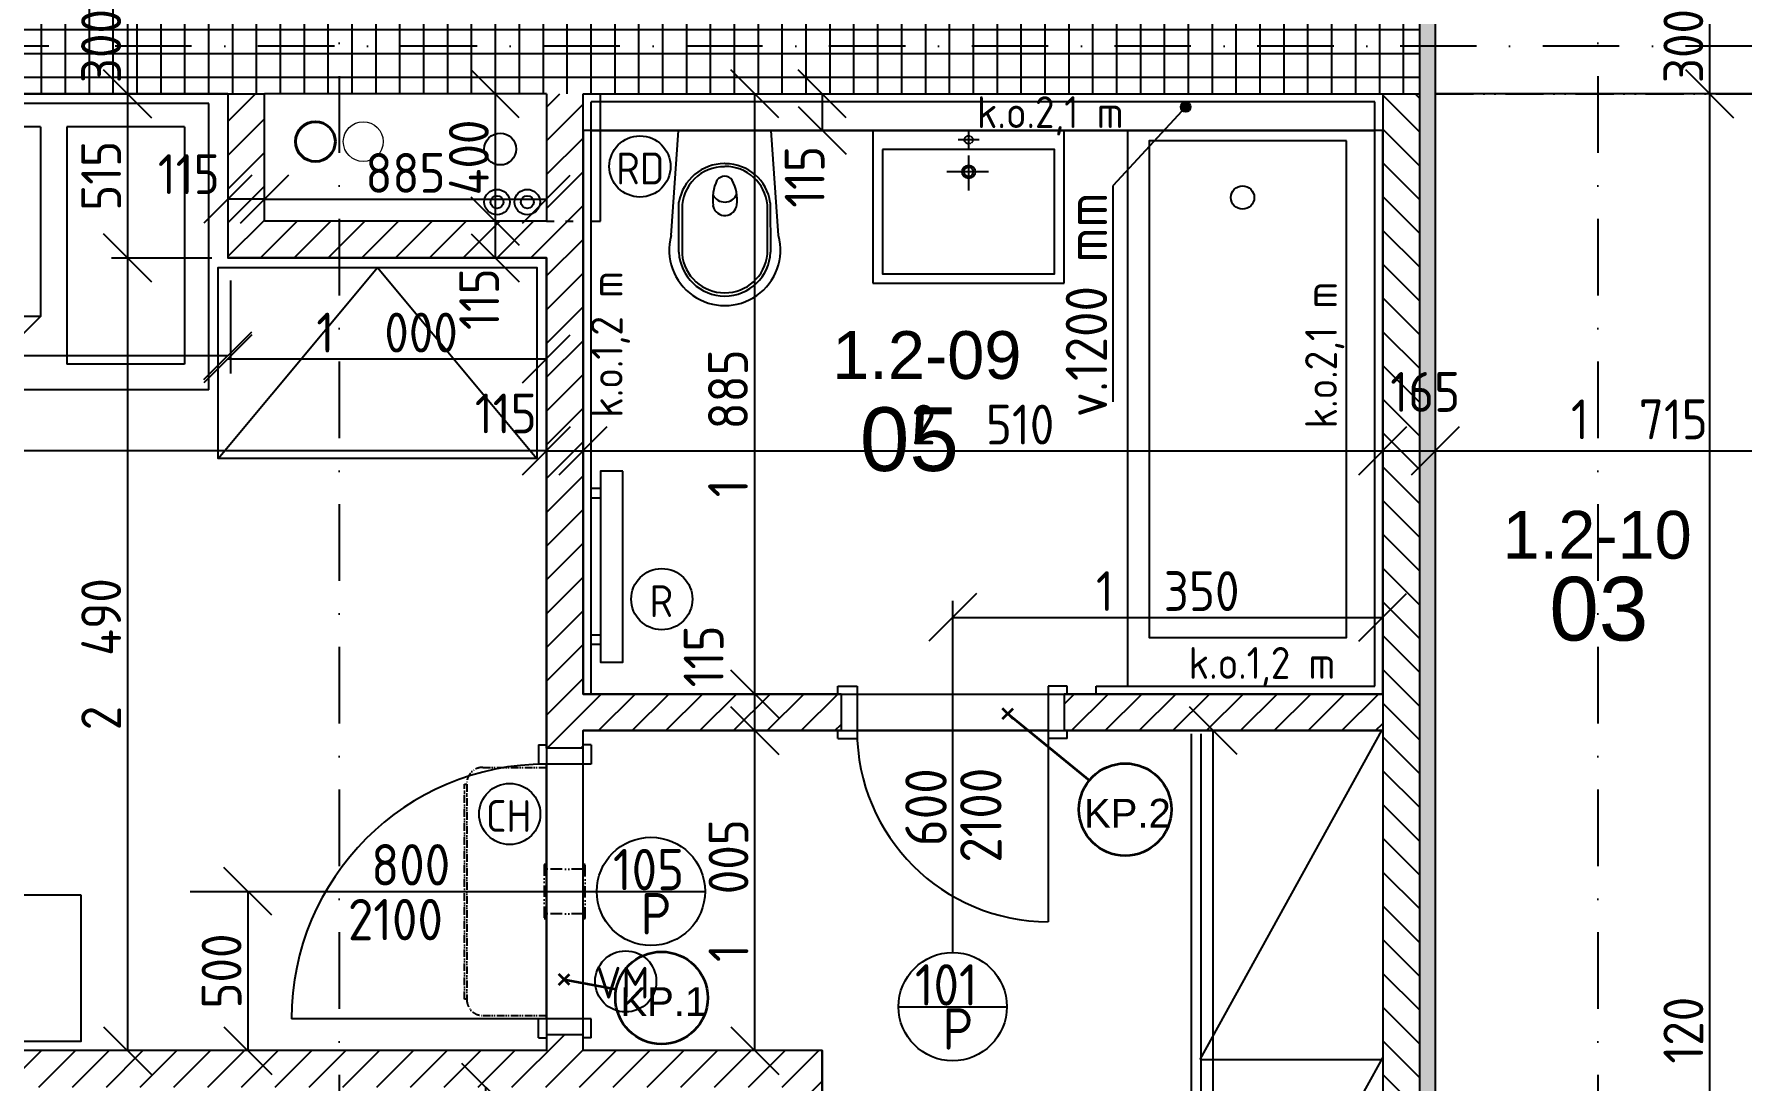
# Model space of a CAD drawing. Extents: x 4511820 to 5180432, y -1526536 to -944957.
# Drawn here: x 4984478 to 4989838, y -1322155 to -1318868 of the extents above; entities that cross this region are included whole.
import ezdxf

# ---------------------------------------------------------------- set-up
doc = ezdxf.new("R2010")
doc.units = 0
doc.header["$MEASUREMENT"] = 0
for name, pattern in [('ACAD_ISO03W100', [30, 12, -18]), ('ACAD_ISO12W100', [22, 12, -3, 0.5, -3, 0.5, -3]), ('BODKOCIARKOVANA_3', [5.6, 3, -1.3, 0, -1.3]), ('DASHED', [0.75, 0.5, -0.25])]:
    doc.linetypes.add(name, pattern=pattern)
doc.layers.get('0').update_dxf_attribs({"linetype": 'CONTINUOUS'})
doc.layers.get('Defpoints').update_dxf_attribs({"color": 61, "linetype": 'CONTINUOUS'})
for name, color, linetype in [('DVERE', 45, 'CONTINUOUS'), ('KÓTY', 4, 'CONTINUOUS'), ('MÚRY', 1, 'CONTINUOUS'), ('osi', 253, 'CONTINUOUS'), ('Plochy', 41, 'CONTINUOUS'), ('POPIS', 7, 'CONTINUOUS'), ('TENKÁ', 7, 'CONTINUOUS'), ('tzb', 153, 'CONTINUOUS'), ('Z-Kúrenie', 101, 'CONTINUOUS'), ('ZARIADENIE', 47, 'CONTINUOUS'), ('ZARIADOVACIE', 144, 'CONTINUOUS'), ('ZZ-chladenie', 133, 'CONTINUOUS'), ('zz-vetr', 52, 'CONTINUOUS'), ('ŠRAFY', 82, 'CONTINUOUS')]:
    doc.layers.add(name, color=color, linetype=linetype)
for name, color, linetype, lineweight in [('preklady', 74, 'CONTINUOUS', 35), ('zz-kanal-daždová', 136, 'CONTINUOUS', 40), ('zz-kanal-splaskova', 37, 'CONTINUOUS', 18)]:
    doc.layers.add(name, color=color, linetype=linetype, lineweight=lineweight)
doc.styles.add('ARIAL', font='arial.ttf')
doc.styles.add('STYLE1', font='isocp.shx')
doc.dimstyles.new('STANDARD-50', dxfattribs={"dimtxt": 125, "dimasz": 150, "dimexe": 10, "dimexo": 200, "dimgap": 20, "dimtad": 1, "dimdsep": 46, "dimlunit": 6, "dimtxsty": 'STYLE1', "dimblk1": 'OBLIQUE', "dimblk2": 'OBLIQUE', "dimsah": 1, "dimcen": 2.5, "dimse1": 1, "dimse2": 1, "dimadec": 0, "dimazin": 0, "dimtfac": 1, "dimtmove": 1, "dimatfit": 3, "dimldrblk": 'OBLIQUE', "dimfxl": 1, "dimtolj": 1, "dimtzin": 0, "dimarcsym": 0})
pattern_1 = [(45, (515270.5, 128041), (-53.0330086, 53.0330086), [])]

# ---------------------------------------------------------------- blocks, each defined once
blk = doc.blocks.new('JEDNOPOSTEL BEZ STOL')
at = {"layer": 'ZARIADENIE', "ltscale": 0.25}
for p, q in [((4459678.1, -1322230.2), (4457678.1, -1322230.2)), ((4457678.1, -1323130.2), (4457678.1, -1322230.2)), ((4459678.1, -1322230.2), (4459678.1, -1323130.2)), ((4459678.1, -1323130.2), (4457678.1, -1323130.2))]:
    blk.add_line(p, q, dxfattribs=at)
at = {"layer": 'ZARIADENIE', "color": 76, "ltscale": 0.25}
for p, q in [((4458999.7, -1322311.3), (4457739.6, -1322311.3)), ((4457739.6, -1323056.9), (4457739.6, -1322311.3)), ((4459149.7, -1322461.3), (4458999.7, -1322311.3)), ((4458999.7, -1322461.3), (4458999.7, -1322311.3)), ((4459601.7, -1322311.3), (4459232.3, -1322311.3)), ((4459232.3, -1323056.9), (4459232.3, -1322311.3)), ((4459601.7, -1323056.9), (4459601.7, -1322311.3)), ((4459149.7, -1322461.3), (4458999.7, -1322461.3)), ((4459149.7, -1323056.9), (4459149.7, -1322461.3)), ((4459149.7, -1323056.9), (4457739.6, -1323056.9)), ((4459601.7, -1323056.9), (4459232.3, -1323056.9))]:
    blk.add_line(p, q, dxfattribs=at)
blk = doc.blocks.new('SKRINA')
at = {"layer": 'ZARIADENIE'}
for p, q in [((4449069, -1324645.2), (4448469, -1324145.2)), ((4448469, -1325145.2), (4449069, -1324645.2))]:
    blk.add_line(p, q, dxfattribs=at)
blk.add_lwpolyline([(4448469, -1324145.2), (4448469, -1325145.2), (4449069, -1325145.2), (4449069, -1324145.2)], close=True, dxfattribs=at)
blk = doc.blocks.new('_OBLIQUE')
at = {"color": 0, "linetype": 'ByBlock'}
blk.add_line((-0.5, -0.5), (0.5, 0.5), dxfattribs=at)
blk = doc.blocks.new('*D22607')
at = {"layer": 'Defpoints', "color": 0}
for p in [(4984913.5, -1318755.2), (4984771, -1319055.2), (4984913.5, -1319055.2)]:
    blk.add_point(p, dxfattribs=at)
at = {"layer": 'KÓTY', "color": 0, "lineweight": -2}
blk.add_line((4984771, -1318755.2), (4984771, -1319055.2), dxfattribs=at)
at = {"layer": 'KÓTY', "color": 0, "linetype": 'ByBlock', "lineweight": -2, "xscale": 150, "yscale": 150, "zscale": 150}
for p, rotation in [((4984771, -1318755.2), 90), ((4984771, -1319055.2), 270)]:
    blk.add_blockref('_OBLIQUE', p, dxfattribs=dict(at, rotation=rotation))
at = {"layer": 'KÓTY', "color": 0, "insert": (4984688.5, -1318905.2), "char_height": 125, "attachment_point": 5, "rotation": 90, "style": 'STYLE1'}
blk.add_mtext('\\A1;300', dxfattribs=at)
blk = doc.blocks.new('*D22608')
at = {"layer": 'Defpoints', "color": 0}
for p in [(4984913.5, -1319055.2), (4984771, -1319570.2), (4985086, -1319570.2)]:
    blk.add_point(p, dxfattribs=at)
at = {"layer": 'KÓTY', "color": 0, "lineweight": -2}
blk.add_line((4984771, -1319055.2), (4984771, -1319570.2), dxfattribs=at)
at = {"layer": 'KÓTY', "color": 0, "linetype": 'ByBlock', "lineweight": -2, "xscale": 150, "yscale": 150, "zscale": 150}
for p, rotation in [((4984771, -1319055.2), 90), ((4984771, -1319570.2), 270)]:
    blk.add_blockref('_OBLIQUE', p, dxfattribs=dict(at, rotation=rotation))
at = {"layer": 'KÓTY', "color": 0, "insert": (4984688.5, -1319312.7), "char_height": 125, "attachment_point": 5, "rotation": 90, "style": 'STYLE1'}
blk.add_mtext('\\A1;515', dxfattribs=at)
blk = doc.blocks.new('*D22609')
at = {"layer": 'Defpoints', "color": 0}
for p in [(4985086, -1319570.2), (4984771, -1322060.2), (4985086, -1322060.2)]:
    blk.add_point(p, dxfattribs=at)
at = {"layer": 'KÓTY', "color": 0, "lineweight": -2}
blk.add_line((4984771, -1319570.2), (4984771, -1322060.2), dxfattribs=at)
at = {"layer": 'KÓTY', "color": 0, "linetype": 'ByBlock', "lineweight": -2, "xscale": 150, "yscale": 150, "zscale": 150}
for p, rotation in [((4984771, -1319570.2), 90), ((4984771, -1322060.2), 270)]:
    blk.add_blockref('_OBLIQUE', p, dxfattribs=dict(at, rotation=rotation))
at = {"layer": 'KÓTY', "color": 0, "insert": (4984688.5, -1320815.2), "char_height": 125, "attachment_point": 5, "rotation": 90, "style": 'STYLE1'}
blk.add_mtext('\\A1;2ﾠ490', dxfattribs=at)
blk = doc.blocks.new('*D22631')
at = {"layer": 'Defpoints', "color": 0}
for p in [(4987884, -1319055.2), (4986951.5, -1319170.2), (4987884, -1319170.2)]:
    blk.add_point(p, dxfattribs=at)
at = {"layer": 'KÓTY', "color": 0, "lineweight": -2}
blk.add_line((4986951.5, -1319055.2), (4986951.5, -1319170.2), dxfattribs=at)
at = {"layer": 'KÓTY', "color": 0, "linetype": 'ByBlock', "lineweight": -2, "xscale": 150, "yscale": 150, "zscale": 150}
for p, rotation in [((4986951.5, -1319055.2), 90), ((4986951.5, -1319170.2), 270)]:
    blk.add_blockref('_OBLIQUE', p, dxfattribs=dict(at, rotation=rotation))
at = {"layer": 'KÓTY', "color": 0, "insert": (4986896.5, -1319316), "char_height": 125, "attachment_point": 5, "rotation": 90, "style": 'STYLE1'}
blk.add_mtext('\\A1;115', dxfattribs=at)
blk = doc.blocks.new('*D22632')
at = {"layer": 'Defpoints', "color": 0}
for p in [(4985086, -1319570.2), (4986086, -1319570.2), (4986086, -1319887.5)]:
    blk.add_point(p, dxfattribs=at)
at = {"layer": 'KÓTY', "color": 0, "lineweight": -2}
blk.add_line((4985086, -1319887.5), (4986086, -1319887.5), dxfattribs=at)
at = {"layer": 'KÓTY', "color": 0, "linetype": 'ByBlock', "lineweight": -2, "xscale": 150, "yscale": 150, "zscale": 150, "rotation": 180}
blk.add_blockref('_OBLIQUE', (4985086, -1319887.5), dxfattribs=at)
at = {"layer": 'KÓTY', "color": 0, "linetype": 'ByBlock', "lineweight": -2, "xscale": 150, "yscale": 150, "zscale": 150}
blk.add_blockref('_OBLIQUE', (4986086, -1319887.5), dxfattribs=at)
at = {"layer": 'KÓTY', "color": 0, "insert": (4985586, -1319805), "char_height": 125, "attachment_point": 5, "style": 'STYLE1'}
blk.add_mtext('\\A1;1ﾠ000', dxfattribs=at)
blk = doc.blocks.new('*D22633')
at = {"layer": 'Defpoints', "color": 0}
for p in [(4980951, -1319570.2), (4986086, -1319570.2), (4980951, -1320176.5)]:
    blk.add_point(p, dxfattribs=at)
at = {"layer": 'KÓTY', "color": 0, "lineweight": -2}
blk.add_line((4986086, -1320176.5), (4980951, -1320176.5), dxfattribs=at)
at = {"layer": 'KÓTY', "color": 0, "linetype": 'ByBlock', "lineweight": -2, "xscale": 150, "yscale": 150, "zscale": 150, "rotation": 180}
blk.add_blockref('_OBLIQUE', (4980951, -1320176.5), dxfattribs=at)
at = {"layer": 'KÓTY', "color": 0, "linetype": 'ByBlock', "lineweight": -2, "xscale": 150, "yscale": 150, "zscale": 150}
blk.add_blockref('_OBLIQUE', (4986086, -1320176.5), dxfattribs=at)
at = {"layer": 'KÓTY', "color": 0, "insert": (4983518.5, -1320094), "char_height": 125, "attachment_point": 5, "style": 'STYLE1'}
blk.add_mtext('\\A1;5ﾠ135', dxfattribs=at)
blk = doc.blocks.new('*D22634')
at = {"layer": 'Defpoints', "color": 0}
for p in [(4986086, -1320176.5), (4986201, -1320176.5), (4986201, -1320176.5)]:
    blk.add_point(p, dxfattribs=at)
at = {"layer": 'KÓTY', "color": 0, "lineweight": -2}
blk.add_line((4986086, -1320176.5), (4986201, -1320176.5), dxfattribs=at)
at = {"layer": 'KÓTY', "color": 0, "linetype": 'ByBlock', "lineweight": -2, "xscale": 150, "yscale": 150, "zscale": 150, "rotation": 180}
blk.add_blockref('_OBLIQUE', (4986086, -1320176.5), dxfattribs=at)
at = {"layer": 'KÓTY', "color": 0, "linetype": 'ByBlock', "lineweight": -2, "xscale": 150, "yscale": 150, "zscale": 150}
blk.add_blockref('_OBLIQUE', (4986201, -1320176.5), dxfattribs=at)
at = {"layer": 'KÓTY', "color": 0, "insert": (4985958.5, -1320059), "char_height": 125, "attachment_point": 5, "style": 'STYLE1'}
blk.add_mtext('\\A1;115', dxfattribs=at)
blk = doc.blocks.new('*D22635')
at = {"layer": 'Defpoints', "color": 0}
for p in [(4986201, -1320176.5), (4988711, -1320176.5), (4988711, -1320176.5)]:
    blk.add_point(p, dxfattribs=at)
at = {"layer": 'KÓTY', "color": 0, "lineweight": -2}
blk.add_line((4986201, -1320176.5), (4988711, -1320176.5), dxfattribs=at)
at = {"layer": 'KÓTY', "color": 0, "linetype": 'ByBlock', "lineweight": -2, "xscale": 150, "yscale": 150, "zscale": 150, "rotation": 180}
blk.add_blockref('_OBLIQUE', (4986201, -1320176.5), dxfattribs=at)
at = {"layer": 'KÓTY', "color": 0, "linetype": 'ByBlock', "lineweight": -2, "xscale": 150, "yscale": 150, "zscale": 150}
blk.add_blockref('_OBLIQUE', (4988711, -1320176.5), dxfattribs=at)
at = {"layer": 'KÓTY', "color": 0, "insert": (4987456, -1320094), "char_height": 125, "attachment_point": 5, "style": 'STYLE1'}
blk.add_mtext('\\A1;2ﾠ510', dxfattribs=at)
blk = doc.blocks.new('*D22636')
at = {"layer": 'Defpoints', "color": 0}
for p in [(4988711, -1320176.5), (4988876, -1320176.5), (4988876, -1320176.5)]:
    blk.add_point(p, dxfattribs=at)
at = {"layer": 'KÓTY', "color": 0, "lineweight": -2}
blk.add_line((4988711, -1320176.5), (4988876, -1320176.5), dxfattribs=at)
at = {"layer": 'KÓTY', "color": 0, "linetype": 'ByBlock', "lineweight": -2, "xscale": 150, "yscale": 150, "zscale": 150, "rotation": 180}
blk.add_blockref('_OBLIQUE', (4988711, -1320176.5), dxfattribs=at)
at = {"layer": 'KÓTY', "color": 0, "linetype": 'ByBlock', "lineweight": -2, "xscale": 150, "yscale": 150, "zscale": 150}
blk.add_blockref('_OBLIQUE', (4988876, -1320176.5), dxfattribs=at)
at = {"layer": 'KÓTY', "color": 0, "insert": (4988844.3, -1319991.5), "char_height": 125, "attachment_point": 5, "style": 'STYLE1'}
blk.add_mtext('\\A1;165', dxfattribs=at)
blk = doc.blocks.new('*D22637')
at = {"layer": 'Defpoints', "color": 0}
for p in [(4988876, -1320176.5), (4990591, -1320176.5), (4990591, -1320176.5)]:
    blk.add_point(p, dxfattribs=at)
at = {"layer": 'KÓTY', "color": 0, "lineweight": -2}
blk.add_line((4988876, -1320176.5), (4990591, -1320176.5), dxfattribs=at)
at = {"layer": 'KÓTY', "color": 0, "linetype": 'ByBlock', "lineweight": -2, "xscale": 150, "yscale": 150, "zscale": 150, "rotation": 180}
blk.add_blockref('_OBLIQUE', (4988876, -1320176.5), dxfattribs=at)
at = {"layer": 'KÓTY', "color": 0, "linetype": 'ByBlock', "lineweight": -2, "xscale": 150, "yscale": 150, "zscale": 150}
blk.add_blockref('_OBLIQUE', (4990591, -1320176.5), dxfattribs=at)
at = {"layer": 'KÓTY', "color": 0, "insert": (4989516.5, -1320077.5), "char_height": 125, "attachment_point": 5, "style": 'STYLE1'}
blk.add_mtext('\\A1;1ﾠ715', dxfattribs=at)
blk = doc.blocks.new('*D22641')
at = {"layer": 'Defpoints', "color": 0}
for p in [(4985086, -1319312.7), (4980951, -1319585.2), (4985086, -1319877.5)]:
    blk.add_point(p, dxfattribs=at)
at = {"layer": 'KÓTY', "color": 0, "lineweight": -2}
blk.add_line((4980951, -1319877.5), (4985086, -1319877.5), dxfattribs=at)
at = {"layer": 'KÓTY', "color": 0, "linetype": 'ByBlock', "lineweight": -2, "xscale": 150, "yscale": 150, "zscale": 150, "rotation": 180}
blk.add_blockref('_OBLIQUE', (4980951, -1319877.5), dxfattribs=at)
at = {"layer": 'KÓTY', "color": 0, "linetype": 'ByBlock', "lineweight": -2, "xscale": 150, "yscale": 150, "zscale": 150}
blk.add_blockref('_OBLIQUE', (4985086, -1319877.5), dxfattribs=at)
at = {"layer": 'KÓTY', "color": 0, "insert": (4983018.5, -1319795), "char_height": 125, "attachment_point": 5, "style": 'STYLE1'}
blk.add_mtext('\\A1;4ﾠ135', dxfattribs=at)
blk = doc.blocks.new('*D22642')
at = {"layer": 'Defpoints', "color": 0}
for p in [(4987361, -1320647.5), (4988711, -1320647.5), (4988711, -1320699.5)]:
    blk.add_point(p, dxfattribs=at)
at = {"layer": 'KÓTY', "color": 0, "lineweight": -2}
blk.add_line((4987361, -1320699.5), (4988711, -1320699.5), dxfattribs=at)
at = {"layer": 'KÓTY', "color": 0, "linetype": 'ByBlock', "lineweight": -2, "xscale": 150, "yscale": 150, "zscale": 150, "rotation": 180}
blk.add_blockref('_OBLIQUE', (4987361, -1320699.5), dxfattribs=at)
at = {"layer": 'KÓTY', "color": 0, "linetype": 'ByBlock', "lineweight": -2, "xscale": 150, "yscale": 150, "zscale": 150}
blk.add_blockref('_OBLIQUE', (4988711, -1320699.5), dxfattribs=at)
at = {"layer": 'KÓTY', "color": 0, "insert": (4988036, -1320617), "char_height": 125, "attachment_point": 5, "style": 'STYLE1'}
blk.add_mtext('\\A1;1ﾠ350', dxfattribs=at)
blk = doc.blocks.new('*D22643')
at = {"layer": 'Defpoints', "color": 0}
for p in [(4986584, -1321560.2), (4984998, -1322060.2), (4985149, -1322060.2)]:
    blk.add_point(p, dxfattribs=at)
at = {"layer": 'KÓTY', "color": 0, "lineweight": -2}
blk.add_line((4985149, -1321560.2), (4985149, -1322060.2), dxfattribs=at)
at = {"layer": 'KÓTY', "color": 0, "linetype": 'ByBlock', "lineweight": -2, "xscale": 150, "yscale": 150, "zscale": 150}
for p, rotation in [((4985149, -1321560.2), 90), ((4985149, -1322060.2), 270)]:
    blk.add_blockref('_OBLIQUE', p, dxfattribs=dict(at, rotation=rotation))
at = {"layer": 'KÓTY', "color": 0, "insert": (4985066.5, -1321810.2), "char_height": 125, "attachment_point": 5, "rotation": 90, "style": 'STYLE1'}
blk.add_mtext('\\A1;500', dxfattribs=at)
blk = doc.blocks.new('*D22644')
at = {"layer": 'Defpoints', "color": 0}
for p in [(4986740, -1321055.2), (4986951, -1321055.2), (4986951, -1322060.2)]:
    blk.add_point(p, dxfattribs=at)
at = {"layer": 'KÓTY', "color": 0, "lineweight": -2}
blk.add_line((4986740, -1322060.2), (4986740, -1321055.2), dxfattribs=at)
at = {"layer": 'KÓTY', "color": 0, "linetype": 'ByBlock', "lineweight": -2, "xscale": 150, "yscale": 150, "zscale": 150}
for p, rotation in [((4986740, -1321055.2), 90), ((4986740, -1322060.2), 270)]:
    blk.add_blockref('_OBLIQUE', p, dxfattribs=dict(at, rotation=rotation))
at = {"layer": 'KÓTY', "color": 0, "insert": (4986657.5, -1321557.7), "char_height": 125, "attachment_point": 5, "rotation": 90, "style": 'STYLE1'}
blk.add_mtext('\\A1;1ﾠ005', dxfattribs=at)
blk = doc.blocks.new('*D22645')
at = {"layer": 'Defpoints', "color": 0}
for p in [(4986740, -1320940.2), (4986740, -1320940.2), (4986740, -1321055.2)]:
    blk.add_point(p, dxfattribs=at)
at = {"layer": 'KÓTY', "color": 0, "lineweight": -2}
blk.add_line((4986740, -1321055.2), (4986740, -1320940.2), dxfattribs=at)
at = {"layer": 'KÓTY', "color": 0, "linetype": 'ByBlock', "lineweight": -2, "xscale": 150, "yscale": 150, "zscale": 150}
for p, rotation in [((4986740, -1320940.2), 90), ((4986740, -1321055.2), 270)]:
    blk.add_blockref('_OBLIQUE', p, dxfattribs=dict(at, rotation=rotation))
at = {"layer": 'KÓTY', "color": 0, "insert": (4986579.5, -1320822), "char_height": 125, "attachment_point": 5, "rotation": 90, "style": 'STYLE1'}
blk.add_mtext('\\A1;115', dxfattribs=at)
blk = doc.blocks.new('*D22646')
at = {"layer": 'Defpoints', "color": 0}
for p in [(4986201, -1319055.2), (4986740, -1319055.2), (4986201, -1320940.2)]:
    blk.add_point(p, dxfattribs=at)
at = {"layer": 'KÓTY', "color": 0, "lineweight": -2}
blk.add_line((4986740, -1320940.2), (4986740, -1319055.2), dxfattribs=at)
at = {"layer": 'KÓTY', "color": 0, "linetype": 'ByBlock', "lineweight": -2, "xscale": 150, "yscale": 150, "zscale": 150}
for p, rotation in [((4986740, -1319055.2), 90), ((4986740, -1320940.2), 270)]:
    blk.add_blockref('_OBLIQUE', p, dxfattribs=dict(at, rotation=rotation))
at = {"layer": 'KÓTY', "color": 0, "insert": (4986656, -1320090), "char_height": 125, "attachment_point": 5, "rotation": 90, "style": 'STYLE1'}
blk.add_mtext('\\A1;1ﾠ885', dxfattribs=at)
blk = doc.blocks.new('*D22648')
at = {"layer": 'Defpoints', "color": 0}
for p in [(4985748, -1322175.2), (4985896, -1322175.2), (4985748, -1323225.2)]:
    blk.add_point(p, dxfattribs=at)
at = {"layer": 'KÓTY', "color": 0, "lineweight": -2}
blk.add_line((4985896, -1323225.2), (4985896, -1322175.2), dxfattribs=at)
at = {"layer": 'KÓTY', "color": 0, "linetype": 'ByBlock', "lineweight": -2, "xscale": 150, "yscale": 150, "zscale": 150}
for p, rotation in [((4985896, -1322175.2), 90), ((4985896, -1323225.2), 270)]:
    blk.add_blockref('_OBLIQUE', p, dxfattribs=dict(at, rotation=rotation))
at = {"layer": 'KÓTY', "color": 0, "insert": (4985813.5, -1322700.2), "char_height": 125, "attachment_point": 5, "rotation": 90, "style": 'STYLE1'}
blk.add_mtext('\\A1;1ﾠ050', dxfattribs=at)
blk = doc.blocks.new('*D22658')
at = {"layer": 'Defpoints', "color": 0}
for p in [(4989737, -1318755.2), (4989737, -1319055.2), (4989737, -1319055.2)]:
    blk.add_point(p, dxfattribs=at)
at = {"layer": 'KÓTY', "color": 0, "lineweight": -2}
blk.add_line((4989737, -1318755.2), (4989737, -1319055.2), dxfattribs=at)
at = {"layer": 'KÓTY', "color": 0, "linetype": 'ByBlock', "lineweight": -2, "xscale": 150, "yscale": 150, "zscale": 150}
for p, rotation in [((4989737, -1318755.2), 90), ((4989737, -1319055.2), 270)]:
    blk.add_blockref('_OBLIQUE', p, dxfattribs=dict(at, rotation=rotation))
at = {"layer": 'KÓTY', "color": 0, "insert": (4989654.5, -1318905.2), "char_height": 125, "attachment_point": 5, "rotation": 90, "style": 'STYLE1'}
blk.add_mtext('\\A1;300', dxfattribs=at)
blk = doc.blocks.new('*D22659')
at = {"layer": 'Defpoints', "color": 0}
for p in [(4988876, -1319055.2), (4988876, -1325175.2), (4989737, -1325175.2)]:
    blk.add_point(p, dxfattribs=at)
at = {"layer": 'KÓTY', "color": 0, "lineweight": -2}
blk.add_line((4989737, -1319055.2), (4989737, -1325175.2), dxfattribs=at)
at = {"layer": 'KÓTY', "color": 0, "linetype": 'ByBlock', "lineweight": -2, "xscale": 150, "yscale": 150, "zscale": 150}
for p, rotation in [((4989737, -1319055.2), 90), ((4989737, -1325175.2), 270)]:
    blk.add_blockref('_OBLIQUE', p, dxfattribs=dict(at, rotation=rotation))
at = {"layer": 'KÓTY', "color": 0, "insert": (4989654.5, -1322115.2), "char_height": 125, "attachment_point": 5, "rotation": 90, "style": 'STYLE1'}
blk.add_mtext('\\A1;6ﾠ120', dxfattribs=at)
blk = doc.blocks.new('*D22687')
at = {"layer": 'Defpoints', "color": 0}
for p in [(4985201, -1319055.2), (4986086, -1319055.2), (4986086, -1319386)]:
    blk.add_point(p, dxfattribs=at)
at = {"layer": 'KÓTY', "color": 0, "lineweight": -2}
blk.add_line((4985201, -1319386), (4986086, -1319386), dxfattribs=at)
at = {"layer": 'KÓTY', "color": 0, "linetype": 'ByBlock', "lineweight": -2, "xscale": 150, "yscale": 150, "zscale": 150, "rotation": 180}
blk.add_blockref('_OBLIQUE', (4985201, -1319386), dxfattribs=at)
at = {"layer": 'KÓTY', "color": 0, "linetype": 'ByBlock', "lineweight": -2, "xscale": 150, "yscale": 150, "zscale": 150}
blk.add_blockref('_OBLIQUE', (4986086, -1319386), dxfattribs=at)
at = {"layer": 'KÓTY', "color": 0, "insert": (4985643.5, -1319303.5), "char_height": 125, "attachment_point": 5, "style": 'STYLE1'}
blk.add_mtext('\\A1;885', dxfattribs=at)
blk = doc.blocks.new('*D22688')
at = {"layer": 'Defpoints', "color": 0}
for p in [(4985086, -1319386), (4985086, -1319386), (4985201, -1319386)]:
    blk.add_point(p, dxfattribs=at)
at = {"layer": 'KÓTY', "color": 0, "lineweight": -2}
blk.add_line((4985201, -1319386), (4985086, -1319386), dxfattribs=at)
at = {"layer": 'KÓTY', "color": 0, "linetype": 'ByBlock', "lineweight": -2, "xscale": 150, "yscale": 150, "zscale": 150, "rotation": 180}
blk.add_blockref('_OBLIQUE', (4985086, -1319386), dxfattribs=at)
at = {"layer": 'KÓTY', "color": 0, "linetype": 'ByBlock', "lineweight": -2, "xscale": 150, "yscale": 150, "zscale": 150}
blk.add_blockref('_OBLIQUE', (4985201, -1319386), dxfattribs=at)
at = {"layer": 'KÓTY', "color": 0, "insert": (4984963.5, -1319307.5), "char_height": 125, "attachment_point": 5, "style": 'STYLE1'}
blk.add_mtext('\\A1;115', dxfattribs=at)
blk = doc.blocks.new('*D22689')
at = {"layer": 'Defpoints', "color": 0}
for p in [(4986086, -1319055.2), (4985925, -1319455.2), (4986086, -1319455.2)]:
    blk.add_point(p, dxfattribs=at)
at = {"layer": 'KÓTY', "color": 0, "lineweight": -2}
blk.add_line((4985925, -1319055.2), (4985925, -1319455.2), dxfattribs=at)
at = {"layer": 'KÓTY', "color": 0, "linetype": 'ByBlock', "lineweight": -2, "xscale": 150, "yscale": 150, "zscale": 150}
for p, rotation in [((4985925, -1319055.2), 90), ((4985925, -1319455.2), 270)]:
    blk.add_blockref('_OBLIQUE', p, dxfattribs=dict(at, rotation=rotation))
at = {"layer": 'KÓTY', "color": 0, "insert": (4985842.5, -1319255.2), "char_height": 125, "attachment_point": 5, "rotation": 90, "style": 'STYLE1'}
blk.add_mtext('\\A1;400', dxfattribs=at)
blk = doc.blocks.new('*D22690')
at = {"layer": 'Defpoints', "color": 0}
for p in [(4986086, -1319455.2), (4985925, -1319570.2), (4986086, -1319570.2)]:
    blk.add_point(p, dxfattribs=at)
at = {"layer": 'KÓTY', "color": 0, "lineweight": -2}
blk.add_line((4985925, -1319455.2), (4985925, -1319570.2), dxfattribs=at)
at = {"layer": 'KÓTY', "color": 0, "linetype": 'ByBlock', "lineweight": -2, "xscale": 150, "yscale": 150, "zscale": 150}
for p, rotation in [((4985925, -1319455.2), 90), ((4985925, -1319570.2), 270)]:
    blk.add_blockref('_OBLIQUE', p, dxfattribs=dict(at, rotation=rotation))
at = {"layer": 'KÓTY', "color": 0, "insert": (4985875, -1319700), "char_height": 125, "attachment_point": 5, "rotation": 90, "style": 'STYLE1'}
blk.add_mtext('\\A1;115', dxfattribs=at)
blk = doc.blocks.new('*D22691')
at = {"layer": 'Defpoints', "color": 0}
for p in [(4988179, -1321055.2), (4988522.5, -1321055.2), (4988580, -1325175.2)]:
    blk.add_point(p, dxfattribs=at)
at = {"layer": 'KÓTY', "color": 0, "lineweight": -2}
blk.add_line((4988179, -1325175.2), (4988179, -1321055.2), dxfattribs=at)
at = {"layer": 'KÓTY', "color": 0, "linetype": 'ByBlock', "lineweight": -2, "xscale": 150, "yscale": 150, "zscale": 150}
for p, rotation in [((4988179, -1321055.2), 90), ((4988179, -1325175.2), 270)]:
    blk.add_blockref('_OBLIQUE', p, dxfattribs=dict(at, rotation=rotation))
at = {"layer": 'KÓTY', "color": 0, "insert": (4988096.5, -1323115.2), "char_height": 125, "attachment_point": 5, "rotation": 90, "style": 'STYLE1'}
blk.add_mtext('\\A1;4ﾠ120', dxfattribs=at)
blk = doc.blocks.new('chl2')
at = {"layer": 'ZZ-chladenie', "linetype": 'ACAD_ISO12W100', "ltscale": 2}
for p, q in [((4985886, -1321170.7), (4986086, -1321170.7)), ((4985886, -1321949.7), (4986086, -1321949.7))]:
    blk.add_line(p, q, dxfattribs=at)
blk.add_lwpolyline([(4985836, -1321898.1), (4985828.6, -1321898.1), (4985828.6, -1321223.5), (4985836, -1321223.5)], close=True, dxfattribs=at)
for centre, start, end in [((4985886, -1321220.7), 90, 180), ((4985886, -1321899.7), 180, 270)]:
    blk.add_arc(centre, 50, start, end, dxfattribs=at)

msp = doc.modelspace()

# ---------------------------------------------------------------- hatches: boundary and pattern name
at = {"layer": 'KÓTY'}
h = msp.add_hatch(color=256, dxfattribs=at)
h.dxf.hatch_style = 1
h.paths.add_polyline_path([(4988107.5, -1319096.5, 0.65381715), (4988082.326, -1319085.478, 1.52947961)])
at = {"layer": 'ŠRAFY', "ltscale": 0.25}
h = msp.add_hatch(dxfattribs=at)
h.set_pattern_fill('ANSI37', color=256, scale=600, angle=45)
h.set_pattern_definition([(90, (-3307273.674, 493071.734), (-75, 1e-14), []), (180, (-3307273.674, 493071.734), (-1e-14, -75), [])])
h.paths.add_polyline_path([(4988826, -1318755.191), (4980951, -1318755.191), (4980951, -1319055.191), (4985086, -1319055.191), (4985201, -1319055.191), (4986086, -1319055.191), (4986201, -1319055.191), (4988711, -1319055.191), (4988826, -1319055.191)])
at = {"layer": 'ŠRAFY'}
h = msp.add_hatch(dxfattribs=at)
h.set_pattern_fill('DOTS', color=256, scale=250, angle=90)
h.set_pattern_definition([(90, (-71441.844, -199631), (-15.625, 7.8125), [0, -15.625])])
h.paths.add_polyline_path([(4988876, -1327030.191), (4988876, -1325475.191), (4988876, -1325175.191), (4988876, -1319055.191), (4988876, -1318755.191), (4988826, -1318755.191), (4988826, -1319055.191), (4988826, -1325175.191), (4988826, -1325475.191), (4988826, -1327080.191)])
at = {"layer": 'ŠRAFY', "ltscale": 0.25}
h = msp.add_hatch(dxfattribs=at)
h.set_pattern_fill('ANSI31', color=256, scale=600, style=0)
h.set_pattern_definition(pattern_1)
h.paths.add_polyline_path([(4986086, -1321110.191), (4986201, -1321110.191), (4986201, -1321100.191), (4986201, -1321055.191), (4987001, -1321055.191), (4987011, -1321055.191), (4987011, -1320940.191), (4987001, -1320940.191), (4986226, -1320940.191), (4986201, -1320940.191), (4986201, -1319570.191), (4986201, -1319055.191), (4986086, -1319055.191), (4986086, -1319455.191), (4985201, -1319455.191), (4985201, -1319055.191), (4985086, -1319055.191), (4985086, -1319570.191), (4986086, -1319570.191), (4986086, -1321100.191)])
h = msp.add_hatch(dxfattribs=at)
h.set_pattern_fill('ANSI31', color=256, scale=600, angle=90, style=0)
h.set_pattern_definition([(135, (-2976355.03, 23031.926), (-53.0330086, -53.0330086), [])])
h.paths.add_polyline_path([(4988826, -1325175.191), (4988826, -1319055.191), (4988711, -1319055.191), (4988711, -1320940.191), (4988711, -1321055.191), (4988711, -1325175.191)])
h = msp.add_hatch(dxfattribs=at)
h.set_pattern_fill('ANSI31', color=256, scale=600, style=0)
h.set_pattern_definition(pattern_1)
h.paths.add_polyline_path([(4987711, -1320940.191), (4987711, -1321055.191), (4987721, -1321055.191), (4988711, -1321055.191), (4988711, -1320940.191), (4987811, -1320940.191), (4987721, -1320940.191)])
h = msp.add_hatch(dxfattribs=at)
h.set_pattern_fill('ANSI31', color=256, scale=600, style=0)
h.set_pattern_definition(pattern_1)
h.paths.add_polyline_path([(4980951, -1322175.191), (4986836, -1322175.191), (4986836, -1322775.191), (4986951, -1322775.191), (4986951, -1322060.191), (4986201, -1322060.191), (4986201, -1322010.191), (4986086, -1322010.191), (4986086, -1322060.191), (4980951, -1322060.191)])

# ---------------------------------------------------------------- linework, layer by layer
at = {"layer": 'DVERE', "ltscale": 0.25}
for p, q in [((4987361, -1320647.535), (4987361, -1321752.191)), ((4987001, -1320915.191), (4987061, -1320915.191)), ((4987001, -1320940.191), (4987001, -1320915.191)), ((4987061, -1320915.191), (4987061, -1321080.191)), ((4987061, -1320940.191), (4987661, -1320940.191)), ((4987721, -1320915.191), (4987661, -1320915.191)), ((4987661, -1320915.191), (4987661, -1321080.191)), ((4987721, -1320940.191), (4987721, -1320915.191)), ((4987001, -1321080.191), (4987001, -1321055.191)), ((4987661, -1321055.191), (4987061, -1321055.191)), ((4987661, -1321055.191), (4987661, -1321655.191)), ((4987721, -1321080.191), (4987721, -1321055.191)), ((4986061, -1321100.191), (4986061, -1321160.191)), ((4986061, -1321100.191), (4986086, -1321100.191)), ((4986226, -1321100.191), (4986201, -1321100.191)), ((4986226, -1321100.191), (4986226, -1321160.191)), ((4987001, -1321080.191), (4987061, -1321080.191)), ((4987721, -1321080.191), (4987661, -1321080.191)), ((4986226, -1321160.191), (4986061, -1321160.191)), ((4986086, -1321960.191), (4986086, -1321160.191)), ((4986201, -1321960.191), (4986201, -1321160.191)), ((4984967.5, -1321560.191), (4986370.156, -1321560.191)), ((4986244, -1321560.191), (4986584, -1321560.191)), ((4986086, -1321960.191), (4985286, -1321960.191)), ((4986061, -1322020.191), (4986061, -1321960.191)), ((4986226, -1321960.191), (4986061, -1321960.191)), ((4986226, -1322020.191), (4986226, -1321960.191)), ((4987191, -1321922.191), (4987531, -1321922.191)), ((4986061, -1322020.191), (4986086, -1322020.191)), ((4986226, -1322020.191), (4986201, -1322020.191))]:
    msp.add_line(p, q, dxfattribs=at)
for centre in [(4986414, -1321560.191), (4987361, -1321922.191)]:
    msp.add_circle(centre, 170, dxfattribs=at)
for centre, radius, start, end in [((4987661, -1321055.191), 600, 180, 270), ((4986086, -1321960.191), 800, 90, 180)]:
    msp.add_arc(centre, radius, start, end, dxfattribs=at)
at = {"layer": 'KÓTY'}
for p, q in [((4988092.5, -1319096.5), (4987864.5, -1319343.5)), ((4987864.5, -1320023), (4987864.5, -1319343.5)), ((4984720.5, -1319570.191), (4985035.5, -1319570.191)), ((4985096, -1319934), (4985096, -1319641.191))]:
    msp.add_line(p, q, dxfattribs=at)
msp.add_circle((4988092.5, -1319096.5), 15, dxfattribs=at)
at = {"layer": 'MÚRY'}
for p, q in [((4988876, -1318755.191), (4988876, -1327030.191)), ((4985086, -1319055.191), (4980951, -1319055.191)), ((4986086, -1319055.191), (4986086, -1319455.191)), ((4988711, -1319055.191), (4988711, -1320940.191)), ((4988711, -1321055.191), (4988711, -1325175.191)), ((4986086, -1322060.191), (4980951, -1322060.191)), ((4986951, -1322060.191), (4986201, -1322060.191))]:
    msp.add_line(p, q, dxfattribs=at)
at = {"layer": 'MÚRY', "ltscale": 0.25}
for p, q in [((4985086, -1319055.191), (4985086, -1319570.191)), ((4986086, -1319055.191), (4985201, -1319055.191)), ((4985201, -1319455.191), (4985201, -1319055.191)), ((4986201, -1319055.191), (4988711, -1319055.191)), ((4986201, -1319570.191), (4986201, -1319055.191)), ((4986086, -1319455.191), (4985201, -1319455.191)), ((4986086, -1319570.191), (4985086, -1319570.191)), ((4986086, -1321110.191), (4986086, -1319570.191)), ((4986201, -1320940.191), (4986201, -1319570.191)), ((4987011, -1320940.191), (4986201, -1320940.191)), ((4987011, -1320940.191), (4987011, -1321055.191)), ((4988711, -1320940.191), (4987711, -1320940.191)), ((4987711, -1320940.191), (4987711, -1321055.191)), ((4986201, -1321110.191), (4986201, -1321055.191)), ((4987011, -1321055.191), (4986201, -1321055.191)), ((4988711, -1321055.191), (4987711, -1321055.191)), ((4986201, -1321110.191), (4986086, -1321110.191)), ((4986086, -1322010.191), (4986086, -1322060.191)), ((4986201, -1322010.191), (4986086, -1322010.191)), ((4986201, -1322060.191), (4986201, -1322010.191)), ((4986951, -1322060.191), (4986951, -1322775.191))]:
    msp.add_line(p, q, dxfattribs=at)
at = {"layer": 'osi', "linetype": 'BODKOCIARKOVANA_3', "ltscale": 80}
for p, q in [((4985436, -1310038), (4985436, -1347555.191)), ((4989386, -1310038), (4989386, -1347555.191)), ((5041881, -1318905.191), (4978211, -1318905.191))]:
    msp.add_line(p, q, dxfattribs=at)
at = {"layer": 'Plochy'}
for points in [[(4980951, -1319055.191), (4985086, -1319055.191), (4985086, -1319570.191), (4986086, -1319570.191), (4986086, -1322060.191), (4980951, -1322060.191)], [(4990591, -1319055.191), (4988876, -1319055.191), (4988876, -1325175.191), (4990591, -1325175.191)], [(4988711, -1319170.191), (4986201, -1319170.191), (4986201, -1320940.191), (4988711, -1320940.191)], [(4986951, -1325175.191), (4986951, -1322060.191), (4986201, -1322060.191), (4986201, -1321055.191), (4988711, -1321055.191), (4988711, -1325175.191)]]:
    msp.add_lwpolyline(points, close=True, dxfattribs=at)
at = {"layer": 'preklady'}
for p, q in [((4987517.882, -1321018.616), (4987551.116, -1320985.382)), ((4987551.117, -1321018.617), (4987517.883, -1320985.383)), ((4987534.5, -1321002), (4987790.291, -1321211.354)), ((4986125.382, -1321853.116), (4986158.616, -1321819.882)), ((4986158.617, -1321853.117), (4986125.383, -1321819.883)), ((4986142, -1321836.5), (4986305.061, -1321867.56))]:
    msp.add_line(p, q, dxfattribs=at)
at = {"layer": 'preklady', "ltscale": 0.25}
for centre in [(4987902.5, -1321303.191), (4986447.5, -1321894.691)]:
    msp.add_circle(centre, 145, dxfattribs=at)
at = {"layer": 'TENKÁ'}
for p, q in [((4988826, -1318755.191), (4988826, -1327080.191)), ((4985086, -1319055.191), (4985201, -1319055.191)), ((4988711, -1319055.191), (4988826, -1319055.191)), ((4988711, -1320940.191), (4988711, -1321055.191))]:
    msp.add_line(p, q, dxfattribs=at)
at = {"layer": 'TENKÁ', "linetype": 'ACAD_ISO12W100', "ltscale": 10}
msp.add_line((4988876, -1319055.191), (4989996, -1319055.191), dxfattribs=at)
at = {"layer": 'TENKÁ', "ltscale": 0.25}
for p, q in [((4986226, -1320940.191), (4986226, -1319080.191)), ((4988686, -1319080.191), (4986226, -1319080.191)), ((4988686, -1320915.191), (4988686, -1319080.191)), ((4986226, -1319170.191), (4988686, -1319170.191)), ((4987911, -1320915.191), (4987911, -1319170.191)), ((4987811, -1320915.191), (4988686, -1320915.191)), ((4987811, -1320940.191), (4987811, -1320915.191))]:
    msp.add_line(p, q, dxfattribs=at)
at = {"layer": 'tzb'}
for p, q in [((4986256, -1319455.191), (4986256, -1319055.191)), ((4986226, -1319455.191), (4986256, -1319455.191))]:
    msp.add_line(p, q, dxfattribs=at)
at = {"layer": 'tzb', "linetype": 'ACAD_ISO03W100', "ltscale": 2}
msp.add_line((4986086, -1319455.191), (4986201, -1319455.191), dxfattribs=at)
at = {"layer": 'tzb'}
msp.add_circle((4986379.47, -1319283.327), 96, dxfattribs=at)
at = {"layer": 'Z-Kúrenie', "linetype": 'Continuous'}
for p, q in [((4986256, -1320295.191), (4986226, -1320295.191)), ((4986256, -1320325.191), (4986226, -1320325.191)), ((4986256, -1320755.191), (4986226, -1320755.191)), ((4986256, -1320785.191), (4986226, -1320785.191))]:
    msp.add_line(p, q, dxfattribs=at)
msp.add_lwpolyline([(4986326, -1320240.191), (4986256, -1320240.191), (4986256, -1320840.191), (4986326, -1320840.191)], close=True, dxfattribs=at)
at = {"layer": 'Z-Kúrenie'}
for centre, radius in [((4985931, -1319395.191), 40), ((4985931, -1319395.191), 20), ((4986026, -1319395.191), 40), ((4986026, -1319395.191), 20)]:
    msp.add_circle(centre, radius, dxfattribs=at)
at = {"layer": 'Z-Kúrenie', "linetype": 'Continuous'}
msp.add_circle((4986448.139, -1320642.234), 96, dxfattribs=at)
at = {"layer": 'ZARIADENIE'}
for p, q in [((4988138.24, -1322087.691), (4988708.24, -1321055.191)), ((4988111, -1325175.191), (4988111, -1321065.191)), ((4988141, -1325175.191), (4988141, -1321065.191)), ((4988141, -1323115.191), (4988711, -1322082.691)), ((4988141, -1322087.691), (4988711, -1322087.691))]:
    msp.add_line(p, q, dxfattribs=at)
at = {"layer": 'ZARIADENIE', "color": 45, "ltscale": 0.25}
msp.add_lwpolyline([(4984626, -1321572.424), (4983026, -1321572.424), (4983026, -1322030.191), (4984626, -1322030.191)], close=True, dxfattribs=at)
at = {"layer": 'ZARIADOVACIE'}
for p, q in [((4986477.187, -1319500.19), (4986500.263, -1319170.191)), ((4986814.813, -1319500.19), (4986791.737, -1319170.191)), ((4986501.782, -1319552.481), (4986501.782, -1319395.072)), ((4986511.637, -1319415.834), (4986511.637, -1319558.655)), ((4986779.647, -1319558.655), (4986779.647, -1319403.994)), ((4986788.545, -1319397.326), (4986789.671, -1319552.481))]:
    msp.add_line(p, q, dxfattribs=at)
at = {"layer": 'ZARIADOVACIE', "ltscale": 0.25}
for p, q in [((4987111, -1319170.191), (4987111, -1319650.191)), ((4987711, -1319650.191), (4987711, -1319170.191)), ((4987111, -1319650.191), (4987711, -1319650.191))]:
    msp.add_line(p, q, dxfattribs=at)
at = {"layer": 'ZARIADOVACIE', "linetype": 'DASHED'}
for p, q in [((4987411, -1319174.892), (4987411, -1319226.926)), ((4987443.863, -1319199.54), (4987378.137, -1319199.54)), ((4987411, -1319249.298), (4987411, -1319358.843)), ((4987473.988, -1319299.962), (4987342.535, -1319299.962))]:
    msp.add_line(p, q, dxfattribs=at)
at = {"layer": 'ZARIADOVACIE', "linetype": 'Continuous'}
for p, q in [((4986647.699, -1319275.071), (4986644.882, -1319274.508)), ((4986646, -1319283.16), (4986645.104, -1319283.981)), ((4986609.436, -1319409.189), (4986609.274, -1319405.479))]:
    msp.add_line(p, q, dxfattribs=at)
at = {"layer": 'ZARIADOVACIE', "ltscale": 0.25}
for points in [[(4987141, -1319230.191), (4987141, -1319620.191), (4987681, -1319620.191), (4987681, -1319230.191)], [(4987141, -1319230.191), (4987141, -1319620.191), (4987681, -1319620.191), (4987681, -1319230.191)], [(4988597.5, -1319202.664), (4987977.5, -1319202.664), (4987977.5, -1320762.664), (4988597.5, -1320762.664)]]:
    msp.add_lwpolyline(points, close=True, dxfattribs=at)
at = {"layer": 'ZARIADOVACIE', "linetype": 'DASHED'}
msp.add_circle((4987411.314, -1319199.539), 12.931, dxfattribs=at)
at = {"layer": 'ZARIADOVACIE', "linetype": 'Continuous'}
for centre, radius in [((4987411.273, -1319300.23), 20.877), ((4987411, -1319299.962), 14.781)]:
    msp.add_circle(centre, radius, dxfattribs=at)
at = {"layer": 'ZARIADOVACIE', "ltscale": 0.25}
msp.add_circle((4988271.01, -1319380.886), 36.624, dxfattribs=at)
at = {"layer": 'ZARIADOVACIE', "linetype": 'Continuous'}
for centre, radius, start, end in [((4986644.563, -1319419.335), 144.828, 89.874094, 170.355814), ((4986643.52, -1319415.855), 131.883, 89.311779, 179.990871), ((4986646.931, -1319416.457), 133.3, 5.364578, 90.399907), ((4986649.052, -1319415.772), 140.707, 7.532963, 90.550993), ((4986746.113, -1319386.1), 138.205, 154.477977, 188.060779), ((4986645.504, -1319343.899), 29.701, 36.344037, 144.266205), ((4986550.226, -1319388.109), 134.275, 353.23165, 27.408649), ((4986645.432, -1319353.789), 41.261, 206.767028, 336.409044), ((4986646, -1319399.504), 37.825, 194.836199, 353.274318), ((4986646, -1319545.423), 174.768, 165.000166, 15.000097), ((4986645.727, -1319546.107), 144.085, 182.535471, 357.464529), ((4986645.642, -1319545.547), 134.645, 185.586614, 354.413386)]:
    msp.add_arc(centre, radius, start, end, dxfattribs=at)
at = {"layer": 'ZZ-chladenie'}
msp.add_circle((4985970.799, -1321316.988), 96, dxfattribs=at)
at = {"layer": 'zz-kanal-daždová'}
msp.add_circle((4985361, -1319205.191), 62.5, dxfattribs=at)
at = {"layer": 'zz-kanal-splaskova'}
msp.add_circle((4985511, -1319205.191), 62.5, dxfattribs=at)
at = {"layer": 'zz-vetr', "linetype": 'ACAD_ISO12W100', "lineweight": -2, "ltscale": 3}
for p, q in [((4986201, -1321490.191), (4986086, -1321490.191)), ((4986201, -1321630.191), (4986086, -1321630.191))]:
    msp.add_line(p, q, dxfattribs=at)
for points in [[(4986079, -1321645.191), (4986086, -1321645.191), (4986086, -1321475.191), (4986079, -1321475.191)], [(4986201, -1321645.191), (4986208, -1321645.191), (4986208, -1321475.191), (4986201, -1321475.191)]]:
    msp.add_lwpolyline(points, close=True, dxfattribs=at)
at = {"layer": 'zz-vetr'}
for centre, radius in [((4985941, -1319228.692), 50), ((4986334.967, -1321842.895), 96)]:
    msp.add_circle(centre, radius, dxfattribs=at)

# ---------------------------------------------------------------- block references
at = {"layer": 'Plochy', "color": 2, "xscale": -1, "rotation": 180}
msp.add_blockref('JEDNOPOSTEL BEZ STOL', (525347.931, -2642215.383), dxfattribs=at)
at = {"layer": 'ZARIADENIE', "color": 2, "xscale": -1, "rotation": 269.9999999999999}
msp.add_blockref('SKRINA', (6310201.191, -5768669.191), dxfattribs=at)
at = {"layer": 'ZZ-chladenie'}
msp.add_blockref('chl2', (0, 0), dxfattribs=at)

# ---------------------------------------------------------------- texts
at = {"layer": 'DVERE', "style": 'STYLE1'}
for s, p in [('105', (4986294.97, -1321556.691)), ('P', (4986381.97, -1321695.328)), ('101', (4987242.47, -1321918.691)), ('P', (4987329.47, -1322057.328))]:
    msp.add_text(s, height=130, dxfattribs=at).set_placement(p)
at = {"layer": 'POPIS', "lineweight": 40, "ltscale": 0.25, "style": 'ARIAL'}
for s, height, p in [('1.2-09', 150, (4986982.911, -1319950.579)), ('05', 200, (4987069.811, -1320239.77)), ('1.2-10', 150, (4989086.911, -1320515.079)), ('03', 200, (4989233.811, -1320772.27))]:
    msp.add_text(s, height=height, dxfattribs=at).set_placement(p)
at = {"layer": 'preklady', "linetype": 'Continuous', "lineweight": 20, "style": 'ARIAL'}
for s, p in [('KP.2', (4987773.236, -1321359.448)), ('KP.1', (4986318.236, -1321950.948))]:
    msp.add_text(s, height=90, dxfattribs=at).set_placement(p)
at = {"layer": 'TENKÁ', "linetype": 'Continuous', "style": 'STYLE1'}
for s, height, p in [('k.o.2,1 m', 100, (4987436.937, -1319162.826)), ('k.o.1,2 m', 100, (4988101.393, -1320892.605)), ('800', 130, (4985535.981, -1321541.608)), ('2100', 130, (4985463.006, -1321713.716))]:
    msp.add_text(s, height=height, dxfattribs=at).set_placement(p)
for s, height, p in [('v.1200 mm', 130, (4987845.917, -1320071.128)), ('k.o.1,2 m', 100, (4986325.156, -1320072.642)), ('k.o.2,1 m', 100, (4988567.304, -1320106.284)), ('600', 130, (4987342.417, -1321418.106)), ('2100', 130, (4987514.524, -1321469.88))]:
    msp.add_text(s, height=height, rotation=90, dxfattribs=at).set_placement(p)
at = {"layer": 'tzb', "style": 'STYLE1'}
msp.add_text('RD', height=100, dxfattribs=at).set_placement((4986304.843, -1319339.526))
at = {"layer": 'Z-Kúrenie', "linetype": 'Continuous', "style": 'STYLE1'}
msp.add_text('R', height=100, dxfattribs=at).set_placement((4986409.512, -1320698.433))
at = {"layer": 'ZZ-chladenie', "style": 'STYLE1'}
msp.add_text('CH', height=100, dxfattribs=at).set_placement((4985896.171, -1321373.187))
at = {"layer": 'zz-vetr', "style": 'STYLE1'}
msp.add_text('VM', height=100, dxfattribs=at).set_placement((4986240.661, -1321896.908))

# ---------------------------------------------------------------- dimensions: what is measured, and where the dimension line sits
at = {"layer": 'KÓTY'}
for base, p1, p2, picture, middle in [((4984771, -1319055.191), (4984913.5, -1318755.191), (4984913.5, -1319055.191), '*D22607', (4984688.5, -1318905.191)), ((4989737, -1319055.191), (4989737, -1318755.191), (4989737, -1319055.191), '*D22658', (4989654.5, -1318905.191)), ((4984771, -1319570.191), (4984913.5, -1319055.191), (4985086, -1319570.191), '*D22608', (4984688.5, -1319312.691)), ((4985925, -1319455.191), (4986086, -1319055.191), (4986086, -1319455.191), '*D22689', (4985842.5, -1319255.191)), ((4989737, -1325175.191), (4988876, -1319055.191), (4988876, -1325175.191), '*D22659', (4989654.457, -1322115.191)), ((4984771, -1322060.191), (4985086, -1319570.191), (4985086, -1322060.191), '*D22609', (4984688.457, -1320815.191)), ((4986740, -1321055.191), (4986951, -1322060.191), (4986951, -1321055.191), '*D22644', (4986657.457, -1321557.691)), ((4988179, -1321055.191), (4988580, -1325175.191), (4988522.5, -1321055.191), '*D22691', (4988096.457, -1323115.191)), ((4985149, -1322060.191), (4986584, -1321560.191), (4984998, -1322060.191), '*D22643', (4985066.5, -1321810.191)), ((4985896, -1322175.191), (4985748, -1323225.191), (4985748, -1322175.191), '*D22648', (4985813.457, -1322700.191))]:
    dim = msp.add_linear_dim(base=base, p1=p1, p2=p2, angle=90, dimstyle='STANDARD-50', dxfattribs=at)
    dim.commit()
    dim.dimension.update_dxf_attribs({"geometry": picture, "text_midpoint": middle})
for base, p1, p2, picture, middle in [((4986740, -1319055.191), (4986201, -1320940.191), (4986201, -1319055.191), '*D22646', (4986738.5, -1320090)), ((4986951.5, -1319170.191), (4987884, -1319055.191), (4987884, -1319170.191), '*D22631', (4986979, -1319316)), ((4985925, -1319570.191), (4986086, -1319455.191), (4986086, -1319570.191), '*D22690', (4985957.5, -1319700)), ((4986740, -1320940.191), (4986740, -1321055.191), (4986740, -1320940.191), '*D22645', (4986662, -1320822))]:
    dim = msp.add_linear_dim(base=base, p1=p1, p2=p2, angle=90, dimstyle='STANDARD-50', dxfattribs=at)
    dim.commit()
    dim.dimension.update_dxf_attribs({"geometry": picture, "text_midpoint": middle, "dimtype": 160})
for base, p1, p2, picture, middle in [((4986086, -1319386), (4985201, -1319055.191), (4986086, -1319055.191), '*D22687', (4985643.5, -1319303.5)), ((4985086, -1319877.5), (4980951, -1319585.191), (4985086, -1319312.691), '*D22641', (4983018.5, -1319794.957)), ((4980951, -1320176.5), (4986086, -1319570.191), (4980951, -1319570.191), '*D22633', (4983518.5, -1320093.957)), ((4986086, -1319887.5), (4985086, -1319570.191), (4986086, -1319570.191), '*D22632', (4985586, -1319804.957)), ((4988876, -1320176.5), (4988711, -1320176.5), (4988876, -1320176.5), '*D22636', (4988844.25, -1319991.5)), ((4988711, -1320176.5), (4986201, -1320176.5), (4988711, -1320176.5), '*D22635', (4987456, -1320093.957)), ((4988711, -1320699.5), (4987361, -1320647.535), (4988711, -1320647.535), '*D22642', (4988036, -1320616.957))]:
    dim = msp.add_linear_dim(base=base, p1=p1, p2=p2, dimstyle='STANDARD-50', dxfattribs=at)
    dim.commit()
    dim.dimension.update_dxf_attribs({"geometry": picture, "text_midpoint": middle})
for base, p1, p2, picture, middle in [((4985086, -1319386), (4985201, -1319386), (4985086, -1319386), '*D22688', (4984963.5, -1319390)), ((4986201, -1320176.5), (4986086, -1320176.5), (4986201, -1320176.5), '*D22634', (4985958.5, -1320141.5)), ((4990591, -1320176.5), (4988876, -1320176.5), (4990591, -1320176.5), '*D22637', (4989516.5, -1320160))]:
    dim = msp.add_linear_dim(base=base, p1=p1, p2=p2, dimstyle='STANDARD-50', dxfattribs=at)
    dim.commit()
    dim.dimension.update_dxf_attribs({"geometry": picture, "text_midpoint": middle, "dimtype": 160})

doc.saveas('drawing.dxf')
